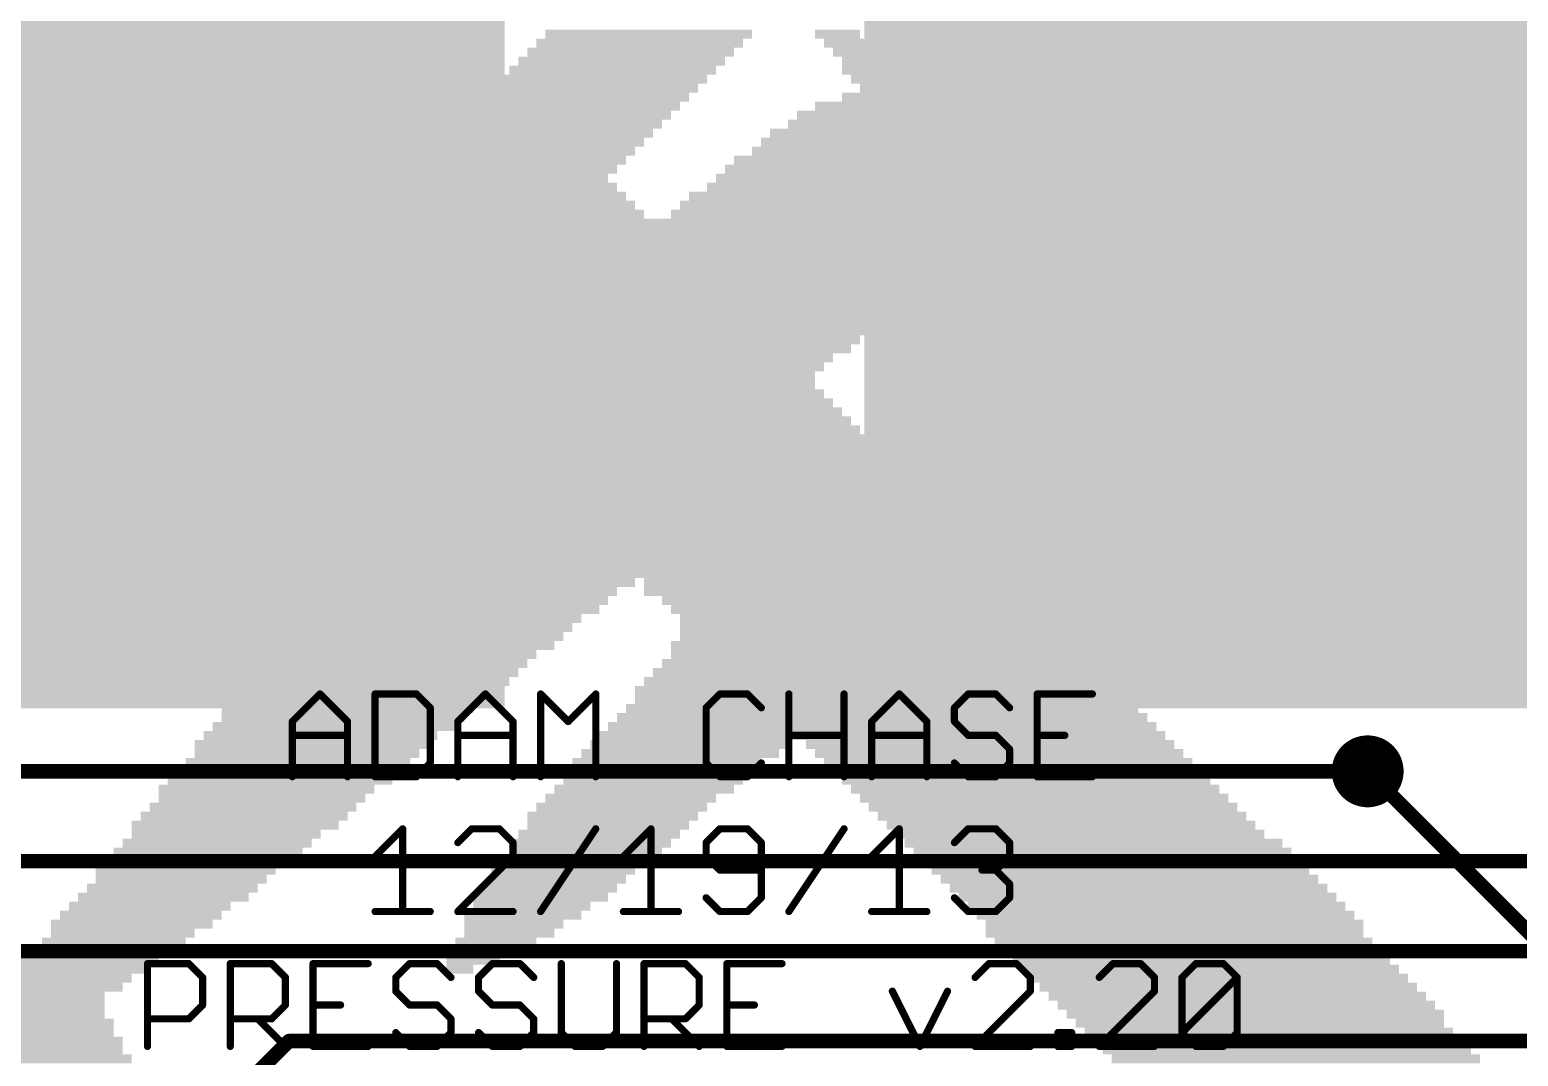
# Model space of a CAD drawing. Extents: x -2.2 to 88.8, y 2.6 to 53.2.
# Drawn here: x 33.17 to 54.2, y 17.56 to 32.07 of the extents above; entities that cross this region are included whole.
import ezdxf

# ---------------------------------------------------------------- set-up
doc = ezdxf.new("R2010")
doc.units = 0
for name, color, linetype in [('1', 22, 'CONTINUOUS'), ('16', 175, 'CONTINUOUS'), ('18', 82, 'CONTINUOUS'), ('21', 253, 'CONTINUOUS'), ('22', 253, 'CONTINUOUS'), ('41', 22, 'CONTINUOUS'), ('42', 175, 'CONTINUOUS')]:
    doc.layers.add(name, color=color, linetype=linetype)

# ---------------------------------------------------------------- blocks, each defined once
blk = doc.blocks.new('RECT')
blk.add_solid([(-0.5, -0.5), (0.5, -0.5), (-0.5, 0.5), (0.5, 0.5)])
blk = doc.blocks.new('ROUNDV')
at = {"const_width": 0.5}
blk.add_lwpolyline([(0, -0.25, 1), (0, 0.25, 1), (0, -0.25)], format="xyb", dxfattribs=at)

msp = doc.modelspace()

# ---------------------------------------------------------------- linework, layer by layer
at = {"layer": '1', "const_width": 0.2032}
for points in [[(54.61, 19.05), (52.07, 21.59)], [(36.83, 17.78), (31.75, 12.7)], [(67.31, 17.78), (36.83, 17.78)]]:
    msp.add_lwpolyline(points, dxfattribs=at)
at = {"layer": '1', "const_width": 0.1016}
for points in [[(52.1059, 21.6259, 1), (52.0341, 21.5541)], [(36.83, 17.8308, 1), (36.83, 17.7292)], [(36.8659, 17.7441, 1), (36.7941, 17.8159)]]:
    msp.add_lwpolyline(points, format="xyb", dxfattribs=at)
at = {"layer": '16', "const_width": 0.2032}
for points in [[(52.07, 21.59), (7.62, 21.59)], [(55.88, 20.32), (0, 20.32)], [(66.04, 19.05), (7.62, 19.05)]]:
    msp.add_lwpolyline(points, dxfattribs=at)
at = {"layer": '16', "const_width": 0.1016}
msp.add_lwpolyline([(52.07, 21.5392, 1), (52.07, 21.6408)], format="xyb", dxfattribs=at)
at = {"layer": '21', "const_width": 0.1016}
for points in [[(36.8758, 22.2934), (37.2656, 22.6832)], [(37.2656, 22.6832), (37.6554, 22.2934)], [(38.0452, 22.6832), (38.0452, 21.5138)], [(38.6299, 22.6832), (38.0452, 22.6832)], [(38.8248, 22.4883), (38.6299, 22.6832)], [(39.2146, 22.2934), (39.6044, 22.6832)], [(39.6044, 22.6832), (39.9942, 22.2934)], [(40.384, 21.5138), (40.384, 22.6832)], [(40.384, 22.6832), (40.7738, 22.2934)], [(40.7738, 22.2934), (41.1636, 22.6832)], [(41.1636, 22.6832), (41.1636, 21.5138)], [(42.9177, 22.6832), (42.7228, 22.4883)], [(43.3075, 22.6832), (42.9177, 22.6832)], [(43.5024, 22.4883), (43.3075, 22.6832)], [(43.8922, 21.5138), (43.8922, 22.6832)], [(44.6718, 22.6832), (44.6718, 21.5138)], [(45.0616, 22.2934), (45.4514, 22.6832)], [(45.4514, 22.6832), (45.8412, 22.2934)], [(46.4259, 22.6832), (46.231, 22.4883)], [(46.8157, 22.6832), (46.4259, 22.6832)], [(47.0106, 22.4883), (46.8157, 22.6832)], [(48.18, 22.6832), (47.4004, 22.6832)], [(47.4004, 22.6832), (47.4004, 21.5138)], [(38.8248, 21.7087), (38.8248, 22.4883)], [(42.7228, 22.4883), (42.7228, 21.7087)], [(46.231, 22.4883), (46.231, 22.2934)], [(36.8758, 21.5138), (36.8758, 22.2934)], [(37.6554, 22.2934), (37.6554, 21.5138)], [(39.2146, 21.5138), (39.2146, 22.2934)], [(39.9942, 22.2934), (39.9942, 21.5138)], [(45.0616, 21.5138), (45.0616, 22.2934)], [(45.8412, 22.2934), (45.8412, 21.5138)], [(46.231, 22.2934), (46.4259, 22.0985)], [(36.8758, 22.0985), (37.6554, 22.0985)], [(39.2146, 22.0985), (39.9942, 22.0985)], [(43.8922, 22.0985), (44.6718, 22.0985)], [(45.0616, 22.0985), (45.8412, 22.0985)], [(46.4259, 22.0985), (46.8157, 22.0985)], [(46.8157, 22.0985), (47.0106, 21.9036)], [(47.4004, 22.0985), (47.7902, 22.0985)], [(47.0106, 21.9036), (47.0106, 21.7087)], [(38.6299, 21.5138), (38.8248, 21.7087)], [(42.7228, 21.7087), (42.9177, 21.5138)], [(43.3075, 21.5138), (43.5024, 21.7087)], [(46.4259, 21.5138), (46.231, 21.7087)], [(47.0106, 21.7087), (46.8157, 21.5138)], [(38.0452, 21.5138), (38.6299, 21.5138)], [(42.9177, 21.5138), (43.3075, 21.5138)], [(46.8157, 21.5138), (46.4259, 21.5138)], [(47.4004, 21.5138), (48.18, 21.5138)], [(38.0452, 20.3884), (38.435, 20.7782)], [(38.435, 20.7782), (38.435, 19.6088)], [(39.4095, 20.7782), (39.2146, 20.5833)], [(39.7993, 20.7782), (39.4095, 20.7782)], [(39.9942, 20.5833), (39.7993, 20.7782)], [(40.384, 19.6088), (41.1636, 20.7782)], [(41.5534, 20.3884), (41.9432, 20.7782)], [(41.9432, 20.7782), (41.9432, 19.6088)], [(42.9177, 20.7782), (42.7228, 20.5833)], [(43.3075, 20.7782), (42.9177, 20.7782)], [(43.5024, 20.5833), (43.3075, 20.7782)], [(43.8922, 19.6088), (44.6718, 20.7782)], [(45.0616, 20.3884), (45.4514, 20.7782)], [(45.4514, 20.7782), (45.4514, 19.6088)], [(46.231, 20.5833), (46.4259, 20.7782)], [(46.4259, 20.7782), (46.8157, 20.7782)], [(46.8157, 20.7782), (47.0106, 20.5833)], [(39.9942, 20.3884), (39.9942, 20.5833)], [(42.7228, 20.5833), (42.7228, 20.3884)], [(43.5024, 19.8037), (43.5024, 20.5833)], [(47.0106, 20.5833), (47.0106, 20.3884)], [(39.2146, 19.6088), (39.9942, 20.3884)], [(42.7228, 20.3884), (42.9177, 20.1935)], [(47.0106, 20.3884), (46.8157, 20.1935)], [(42.9177, 20.1935), (43.5024, 20.1935)], [(46.8157, 20.1935), (46.6208, 20.1935)], [(46.8157, 20.1935), (47.0106, 19.9986)], [(47.0106, 19.9986), (47.0106, 19.8037)], [(42.7228, 19.8037), (42.9177, 19.6088)], [(43.3075, 19.6088), (43.5024, 19.8037)], [(46.4259, 19.6088), (46.231, 19.8037)], [(47.0106, 19.8037), (46.8157, 19.6088)], [(38.0452, 19.6088), (38.8248, 19.6088)], [(39.9942, 19.6088), (39.2146, 19.6088)], [(41.5534, 19.6088), (42.333, 19.6088)], [(42.9177, 19.6088), (43.3075, 19.6088)], [(45.0616, 19.6088), (45.8412, 19.6088)], [(46.8157, 19.6088), (46.4259, 19.6088)], [(34.8294, 17.7038), (34.8294, 18.8732)], [(34.8294, 18.8732), (35.4141, 18.8732)], [(35.4141, 18.8732), (35.609, 18.6783)], [(35.609, 18.6783), (35.609, 18.2885)], [(35.9988, 17.7038), (35.9988, 18.8732)], [(35.9988, 18.8732), (36.5834, 18.8732)], [(36.5834, 18.8732), (36.7783, 18.6783)], [(36.7783, 18.6783), (36.7783, 18.2885)], [(37.9477, 18.8732), (37.1681, 18.8732)], [(37.1681, 18.8732), (37.1681, 17.7038)], [(38.5324, 18.8732), (38.3375, 18.6783)], [(38.3375, 18.6783), (38.3375, 18.4834)], [(38.9222, 18.8732), (38.5324, 18.8732)], [(39.1171, 18.6783), (38.9222, 18.8732)], [(39.7018, 18.8732), (39.5069, 18.6783)], [(39.5069, 18.6783), (39.5069, 18.4834)], [(40.0916, 18.8732), (39.7018, 18.8732)], [(40.2865, 18.6783), (40.0916, 18.8732)], [(40.6763, 18.8732), (40.6763, 17.8987)], [(41.4559, 17.8987), (41.4559, 18.8732)], [(41.8457, 17.7038), (41.8457, 18.8732)], [(41.8457, 18.8732), (42.4304, 18.8732)], [(42.4304, 18.8732), (42.6253, 18.6783)], [(42.6253, 18.6783), (42.6253, 18.2885)], [(43.7947, 18.8732), (43.0151, 18.8732)], [(43.0151, 18.8732), (43.0151, 17.7038)], [(46.7182, 18.8732), (46.5233, 18.6783)], [(47.108, 18.8732), (46.7182, 18.8732)], [(47.3029, 18.6783), (47.108, 18.8732)], [(47.3029, 18.4834), (47.3029, 18.6783)], [(48.4723, 18.8732), (48.2774, 18.6783)], [(48.8621, 18.8732), (48.4723, 18.8732)], [(49.057, 18.6783), (48.8621, 18.8732)], [(49.057, 18.4834), (49.057, 18.6783)], [(49.4468, 18.6783), (49.6417, 18.8732)], [(49.4468, 17.8987), (49.4468, 18.6783)], [(49.4468, 17.8987), (50.2264, 18.6783)], [(49.6417, 18.8732), (50.0315, 18.8732)], [(50.0315, 18.8732), (50.2264, 18.6783)], [(50.2264, 18.6783), (50.2264, 17.8987)], [(38.3375, 18.4834), (38.5324, 18.2885)], [(39.5069, 18.4834), (39.7018, 18.2885)], [(45.3539, 18.4834), (45.7437, 17.7038)], [(45.7437, 17.7038), (46.1335, 18.4834)], [(46.5233, 17.7038), (47.3029, 18.4834)], [(48.2774, 17.7038), (49.057, 18.4834)], [(35.609, 18.2885), (35.4141, 18.0936)], [(36.7783, 18.2885), (36.5834, 18.0936)], [(37.1681, 18.2885), (37.5579, 18.2885)], [(38.5324, 18.2885), (38.9222, 18.2885)], [(38.9222, 18.2885), (39.1171, 18.0936)], [(39.7018, 18.2885), (40.0916, 18.2885)], [(40.0916, 18.2885), (40.2865, 18.0936)], [(42.6253, 18.2885), (42.4304, 18.0936)], [(43.0151, 18.2885), (43.4049, 18.2885)], [(35.4141, 18.0936), (34.8294, 18.0936)], [(36.5834, 18.0936), (35.9988, 18.0936)], [(36.3885, 18.0936), (36.7783, 17.7038)], [(39.1171, 18.0936), (39.1171, 17.8987)], [(40.2865, 18.0936), (40.2865, 17.8987)], [(42.4304, 18.0936), (41.8457, 18.0936)], [(42.2355, 18.0936), (42.6253, 17.7038)], [(38.5324, 17.7038), (38.3375, 17.8987)], [(39.1171, 17.8987), (38.9222, 17.7038)], [(39.7018, 17.7038), (39.5069, 17.8987)], [(40.2865, 17.8987), (40.0916, 17.7038)], [(40.6763, 17.8987), (40.8712, 17.7038)], [(41.261, 17.7038), (41.4559, 17.8987)], [(47.6927, 17.7038), (47.6927, 17.8987)], [(47.6927, 17.8987), (47.8876, 17.8987)], [(47.8876, 17.8987), (47.8876, 17.7038)], [(49.6417, 17.7038), (49.4468, 17.8987)], [(50.2264, 17.8987), (50.0315, 17.7038)], [(37.1681, 17.7038), (37.9477, 17.7038)], [(38.9222, 17.7038), (38.5324, 17.7038)], [(40.0916, 17.7038), (39.7018, 17.7038)], [(40.8712, 17.7038), (41.261, 17.7038)], [(43.0151, 17.7038), (43.7947, 17.7038)], [(47.3029, 17.7038), (46.5233, 17.7038)], [(47.8876, 17.7038), (47.6927, 17.7038)], [(49.057, 17.7038), (48.2774, 17.7038)], [(50.0315, 17.7038), (49.6417, 17.7038)]]:
    msp.add_lwpolyline(points, dxfattribs=at)
at = {"layer": '21', "const_width": 0.0508}
for points in [[(37.2836, 22.7012, 1), (37.2476, 22.6652)], [(37.2836, 22.6652, 1), (37.2476, 22.7012)], [(38.0706, 22.6832, 1), (38.0198, 22.6832)], [(38.0452, 22.7086, 1), (38.0452, 22.6578)], [(38.6479, 22.7012, 1), (38.6119, 22.6652)], [(38.6299, 22.6578, 1), (38.6299, 22.7086)], [(39.6224, 22.7012, 1), (39.5864, 22.6652)], [(39.6224, 22.6652, 1), (39.5864, 22.7012)], [(40.402, 22.7012, 1), (40.366, 22.6652)], [(40.4094, 22.6832, 1), (40.3586, 22.6832)], [(41.189, 22.6832, 1), (41.1382, 22.6832)], [(41.1815, 22.6652, 1), (41.1456, 22.7012)], [(42.9177, 22.7086, 1), (42.9177, 22.6578)], [(42.9356, 22.6652, 1), (42.8997, 22.7012)], [(43.3254, 22.7012, 1), (43.2895, 22.6652)], [(43.3075, 22.6578, 1), (43.3075, 22.7086)], [(43.9176, 22.6832, 1), (43.8668, 22.6832)], [(44.6972, 22.6832, 1), (44.6464, 22.6832)], [(45.4693, 22.7012, 1), (45.4334, 22.6652)], [(45.4693, 22.6652, 1), (45.4334, 22.7012)], [(46.4259, 22.7086, 1), (46.4259, 22.6578)], [(46.4438, 22.6652, 1), (46.4079, 22.7012)], [(46.8336, 22.7012, 1), (46.7977, 22.6652)], [(46.8157, 22.6578, 1), (46.8157, 22.7086)], [(47.4004, 22.7086, 1), (47.4004, 22.6578)], [(47.4258, 22.6832, 1), (47.375, 22.6832)], [(48.18, 22.6578, 1), (48.18, 22.7086)], [(38.8502, 22.4883, 1), (38.7994, 22.4883)], [(38.8068, 22.4703, 1), (38.8428, 22.5063)], [(42.7048, 22.5063, 1), (42.7407, 22.4703)], [(42.7482, 22.4883, 1), (42.6974, 22.4883)], [(43.4844, 22.4703, 1), (43.5203, 22.5063)], [(46.213, 22.5063, 1), (46.2489, 22.4703)], [(46.2564, 22.4883, 1), (46.2056, 22.4883)], [(46.9926, 22.4703, 1), (47.0285, 22.5063)], [(36.8578, 22.3114, 1), (36.8938, 22.2754)], [(36.9012, 22.2934, 1), (36.8504, 22.2934)], [(37.6808, 22.2934, 1), (37.63, 22.2934)], [(37.6374, 22.2754, 1), (37.6734, 22.3114)], [(39.1966, 22.3114, 1), (39.2326, 22.2754)], [(39.24, 22.2934, 1), (39.1892, 22.2934)], [(40.0196, 22.2934, 1), (39.9688, 22.2934)], [(39.9762, 22.2754, 1), (40.0122, 22.3114)], [(40.7558, 22.3114, 1), (40.7917, 22.2754)], [(40.7558, 22.2754, 1), (40.7917, 22.3114)], [(45.0436, 22.3114, 1), (45.0795, 22.2754)], [(45.087, 22.2934, 1), (45.0362, 22.2934)], [(45.8666, 22.2934, 1), (45.8158, 22.2934)], [(45.8232, 22.2754, 1), (45.8591, 22.3114)], [(46.2489, 22.3114, 1), (46.213, 22.2754)], [(46.2056, 22.2934, 1), (46.2564, 22.2934)], [(36.8758, 22.1239, 1), (36.8758, 22.0731)], [(37.6554, 22.0731, 1), (37.6554, 22.1239)], [(39.2146, 22.1239, 1), (39.2146, 22.0731)], [(39.9942, 22.0731, 1), (39.9942, 22.1239)], [(43.8922, 22.1239, 1), (43.8922, 22.0731)], [(44.6718, 22.0731, 1), (44.6718, 22.1239)], [(45.0616, 22.1239, 1), (45.0616, 22.0731)], [(45.8412, 22.0731, 1), (45.8412, 22.1239)], [(46.4259, 22.1239, 1), (46.4259, 22.0731)], [(46.4079, 22.0805, 1), (46.4438, 22.1165)], [(46.8336, 22.1165, 1), (46.7977, 22.0805)], [(46.8157, 22.0731, 1), (46.8157, 22.1239)], [(47.4004, 22.1239, 1), (47.4004, 22.0731)], [(47.7902, 22.0731, 1), (47.7902, 22.1239)], [(47.036, 21.9036, 1), (46.9852, 21.9036)], [(46.9926, 21.8856, 1), (47.0285, 21.9216)], [(38.7994, 21.7087, 1), (38.8502, 21.7087)], [(38.8428, 21.6907, 1), (38.8068, 21.7267)], [(42.7407, 21.7267, 1), (42.7048, 21.6907)], [(42.6974, 21.7087, 1), (42.7482, 21.7087)], [(43.5203, 21.6907, 1), (43.4844, 21.7267)], [(46.2489, 21.7267, 1), (46.213, 21.6907)], [(46.9852, 21.7087, 1), (47.036, 21.7087)], [(47.0285, 21.6907, 1), (46.9926, 21.7267)], [(36.8504, 21.5138, 1), (36.9012, 21.5138)], [(37.63, 21.5138, 1), (37.6808, 21.5138)], [(38.0452, 21.5392, 1), (38.0452, 21.4884)], [(38.0198, 21.5138, 1), (38.0706, 21.5138)], [(38.6119, 21.5318, 1), (38.6479, 21.4958)], [(38.6299, 21.4884, 1), (38.6299, 21.5392)], [(39.1892, 21.5138, 1), (39.24, 21.5138)], [(39.9688, 21.5138, 1), (40.0196, 21.5138)], [(40.3586, 21.5138, 1), (40.4094, 21.5138)], [(41.1382, 21.5138, 1), (41.189, 21.5138)], [(42.9177, 21.5392, 1), (42.9177, 21.4884)], [(42.8997, 21.4958, 1), (42.9356, 21.5318)], [(43.2895, 21.5318, 1), (43.3254, 21.4958)], [(43.3075, 21.4884, 1), (43.3075, 21.5392)], [(43.8668, 21.5138, 1), (43.9176, 21.5138)], [(44.6464, 21.5138, 1), (44.6972, 21.5138)], [(45.0362, 21.5138, 1), (45.087, 21.5138)], [(45.8158, 21.5138, 1), (45.8666, 21.5138)], [(46.4259, 21.5392, 1), (46.4259, 21.4884)], [(46.4079, 21.4958, 1), (46.4438, 21.5318)], [(46.7977, 21.5318, 1), (46.8336, 21.4958)], [(46.8157, 21.4884, 1), (46.8157, 21.5392)], [(47.4004, 21.5392, 1), (47.4004, 21.4884)], [(47.375, 21.5138, 1), (47.4258, 21.5138)], [(48.18, 21.4884, 1), (48.18, 21.5392)], [(38.4604, 20.7782, 1), (38.4096, 20.7782)], [(38.453, 20.7602, 1), (38.417, 20.7962)], [(39.4095, 20.8036, 1), (39.4095, 20.7528)], [(39.4275, 20.7602, 1), (39.3915, 20.7962)], [(39.8173, 20.7962, 1), (39.7813, 20.7602)], [(39.7993, 20.7528, 1), (39.7993, 20.8036)], [(41.1847, 20.7641, 1), (41.1425, 20.7923)], [(41.9686, 20.7782, 1), (41.9178, 20.7782)], [(41.9611, 20.7602, 1), (41.9252, 20.7962)], [(42.9177, 20.8036, 1), (42.9177, 20.7528)], [(42.9356, 20.7602, 1), (42.8997, 20.7962)], [(43.3254, 20.7962, 1), (43.2895, 20.7602)], [(43.3075, 20.7528, 1), (43.3075, 20.8036)], [(44.6929, 20.7641, 1), (44.6506, 20.7923)], [(45.4768, 20.7782, 1), (45.426, 20.7782)], [(45.4693, 20.7602, 1), (45.4334, 20.7962)], [(46.4259, 20.8036, 1), (46.4259, 20.7528)], [(46.4438, 20.7602, 1), (46.4079, 20.7962)], [(46.8336, 20.7962, 1), (46.7977, 20.7602)], [(46.8157, 20.7528, 1), (46.8157, 20.8036)], [(39.1966, 20.6013, 1), (39.2326, 20.5653)], [(40.0196, 20.5833, 1), (39.9688, 20.5833)], [(39.9762, 20.5653, 1), (40.0122, 20.6013)], [(42.7048, 20.6013, 1), (42.7407, 20.5653)], [(42.7482, 20.5833, 1), (42.6974, 20.5833)], [(43.5278, 20.5833, 1), (43.477, 20.5833)], [(43.4844, 20.5653, 1), (43.5203, 20.6013)], [(46.213, 20.6013, 1), (46.2489, 20.5653)], [(47.036, 20.5833, 1), (46.9852, 20.5833)], [(46.9926, 20.5653, 1), (47.0285, 20.6013)], [(38.0272, 20.4064, 1), (38.0632, 20.3704)], [(39.9688, 20.3884, 1), (40.0196, 20.3884)], [(40.0122, 20.3704, 1), (39.9762, 20.4064)], [(41.5354, 20.4064, 1), (41.5714, 20.3704)], [(42.7407, 20.4064, 1), (42.7048, 20.3704)], [(42.6974, 20.3884, 1), (42.7482, 20.3884)], [(45.0436, 20.4064, 1), (45.0795, 20.3704)], [(46.9852, 20.3884, 1), (47.036, 20.3884)], [(47.0285, 20.3704, 1), (46.9926, 20.4064)], [(42.9177, 20.2189, 1), (42.9177, 20.1681)], [(42.8997, 20.1755, 1), (42.9356, 20.2115)], [(43.5024, 20.1681, 1), (43.5024, 20.2189)], [(46.6208, 20.2189, 1), (46.6208, 20.1681)], [(46.8336, 20.2115, 1), (46.7977, 20.1755)], [(46.7977, 20.2115, 1), (46.8336, 20.1755)], [(46.8157, 20.1681, 1), (46.8157, 20.2189)], [(47.036, 19.9986, 1), (46.9852, 19.9986)], [(46.9926, 19.9806, 1), (47.0285, 20.0166)], [(42.7407, 19.8217, 1), (42.7048, 19.7857)], [(43.477, 19.8037, 1), (43.5278, 19.8037)], [(43.5203, 19.7857, 1), (43.4844, 19.8217)], [(46.2489, 19.8217, 1), (46.213, 19.7857)], [(46.9852, 19.8037, 1), (47.036, 19.8037)], [(47.0285, 19.7857, 1), (46.9926, 19.8217)], [(38.0452, 19.6342, 1), (38.0452, 19.5834)], [(38.4096, 19.6088, 1), (38.4604, 19.6088)], [(38.8248, 19.5834, 1), (38.8248, 19.6342)], [(39.1966, 19.6268, 1), (39.2326, 19.5908)], [(39.2146, 19.6342, 1), (39.2146, 19.5834)], [(39.9942, 19.5834, 1), (39.9942, 19.6342)], [(40.3629, 19.6229, 1), (40.4051, 19.5947)], [(41.5534, 19.6342, 1), (41.5534, 19.5834)], [(41.9178, 19.6088, 1), (41.9686, 19.6088)], [(42.333, 19.5834, 1), (42.333, 19.6342)], [(42.9177, 19.6342, 1), (42.9177, 19.5834)], [(42.8997, 19.5908, 1), (42.9356, 19.6268)], [(43.2895, 19.6268, 1), (43.3254, 19.5908)], [(43.3075, 19.5834, 1), (43.3075, 19.6342)], [(43.8711, 19.6229, 1), (43.9133, 19.5947)], [(45.0616, 19.6342, 1), (45.0616, 19.5834)], [(45.426, 19.6088, 1), (45.4768, 19.6088)], [(45.8412, 19.5834, 1), (45.8412, 19.6342)], [(46.4259, 19.6342, 1), (46.4259, 19.5834)], [(46.4079, 19.5908, 1), (46.4438, 19.6268)], [(46.7977, 19.6268, 1), (46.8336, 19.5908)], [(46.8157, 19.5834, 1), (46.8157, 19.6342)], [(34.8548, 18.8732, 1), (34.804, 18.8732)], [(34.8294, 18.8986, 1), (34.8294, 18.8478)], [(35.432, 18.8912, 1), (35.3961, 18.8552)], [(35.4141, 18.8478, 1), (35.4141, 18.8986)], [(35.6343, 18.6783, 1), (35.5836, 18.6783)], [(35.591, 18.6603, 1), (35.6269, 18.6963)], [(36.0241, 18.8732, 1), (35.9734, 18.8732)], [(35.9988, 18.8986, 1), (35.9988, 18.8478)], [(36.6014, 18.8912, 1), (36.5655, 18.8552)], [(36.5834, 18.8478, 1), (36.5834, 18.8986)], [(36.8037, 18.6783, 1), (36.7529, 18.6783)], [(36.7604, 18.6603, 1), (36.7963, 18.6963)], [(37.1681, 18.8986, 1), (37.1681, 18.8478)], [(37.1935, 18.8732, 1), (37.1427, 18.8732)], [(37.9477, 18.8478, 1), (37.9477, 18.8986)], [(38.3629, 18.6783, 1), (38.3121, 18.6783)], [(38.3196, 18.6963, 1), (38.3555, 18.6603)], [(38.5324, 18.8986, 1), (38.5324, 18.8478)], [(38.5504, 18.8552, 1), (38.5145, 18.8912)], [(38.9402, 18.8912, 1), (38.9043, 18.8552)], [(38.9222, 18.8478, 1), (38.9222, 18.8986)], [(39.0992, 18.6603, 1), (39.1351, 18.6963)], [(39.5323, 18.6783, 1), (39.4815, 18.6783)], [(39.489, 18.6963, 1), (39.5249, 18.6603)], [(39.7018, 18.8986, 1), (39.7018, 18.8478)], [(39.7198, 18.8552, 1), (39.6839, 18.8912)], [(40.1096, 18.8912, 1), (40.0737, 18.8552)], [(40.0916, 18.8478, 1), (40.0916, 18.8986)], [(40.2686, 18.6603, 1), (40.3045, 18.6963)], [(40.7017, 18.8732, 1), (40.6509, 18.8732)], [(41.4813, 18.8732, 1), (41.4305, 18.8732)], [(41.8711, 18.8732, 1), (41.8203, 18.8732)], [(41.8457, 18.8986, 1), (41.8457, 18.8478)], [(42.4484, 18.8912, 1), (42.4125, 18.8552)], [(42.4304, 18.8478, 1), (42.4304, 18.8986)], [(42.6507, 18.6783, 1), (42.5999, 18.6783)], [(42.6074, 18.6603, 1), (42.6433, 18.6963)], [(43.0151, 18.8986, 1), (43.0151, 18.8478)], [(43.0405, 18.8732, 1), (42.9897, 18.8732)], [(43.7947, 18.8478, 1), (43.7947, 18.8986)], [(46.5054, 18.6963, 1), (46.5413, 18.6603)], [(46.7182, 18.8986, 1), (46.7182, 18.8478)], [(46.7362, 18.8552, 1), (46.7003, 18.8912)], [(47.126, 18.8912, 1), (47.0901, 18.8552)], [(47.108, 18.8478, 1), (47.108, 18.8986)], [(47.3283, 18.6783, 1), (47.2775, 18.6783)], [(47.285, 18.6603, 1), (47.3209, 18.6963)], [(48.2595, 18.6963, 1), (48.2954, 18.6603)], [(48.4723, 18.8986, 1), (48.4723, 18.8478)], [(48.4903, 18.8552, 1), (48.4544, 18.8912)], [(48.8801, 18.8912, 1), (48.8442, 18.8552)], [(48.8621, 18.8478, 1), (48.8621, 18.8986)], [(49.0824, 18.6783, 1), (49.0316, 18.6783)], [(49.0391, 18.6603, 1), (49.075, 18.6963)], [(49.4722, 18.6783, 1), (49.4214, 18.6783)], [(49.4289, 18.6963, 1), (49.4648, 18.6603)], [(49.6417, 18.8986, 1), (49.6417, 18.8478)], [(49.6597, 18.8552, 1), (49.6237, 18.8912)], [(50.0495, 18.8912, 1), (50.0135, 18.8552)], [(50.0315, 18.8478, 1), (50.0315, 18.8986)], [(50.2518, 18.6783, 1), (50.201, 18.6783)], [(50.2444, 18.6603, 1), (50.2084, 18.6963)], [(50.2084, 18.6603, 1), (50.2444, 18.6963)], [(38.3555, 18.5014, 1), (38.3196, 18.4654)], [(38.3121, 18.4834, 1), (38.3629, 18.4834)], [(39.5249, 18.5014, 1), (39.489, 18.4654)], [(39.4815, 18.4834, 1), (39.5323, 18.4834)], [(45.3766, 18.4948, 1), (45.3312, 18.472)], [(46.1562, 18.472, 1), (46.1108, 18.4948)], [(47.2775, 18.4834, 1), (47.3283, 18.4834)], [(47.3209, 18.4654, 1), (47.285, 18.5014)], [(49.0316, 18.4834, 1), (49.0824, 18.4834)], [(49.075, 18.4654, 1), (49.0391, 18.5014)], [(35.5836, 18.2885, 1), (35.6343, 18.2885)], [(35.6269, 18.2705, 1), (35.591, 18.3065)], [(36.7529, 18.2885, 1), (36.8037, 18.2885)], [(36.7963, 18.2705, 1), (36.7604, 18.3065)], [(37.1681, 18.3139, 1), (37.1681, 18.2631)], [(37.5579, 18.2631, 1), (37.5579, 18.3139)], [(38.5324, 18.3139, 1), (38.5324, 18.2631)], [(38.5145, 18.2705, 1), (38.5504, 18.3065)], [(38.9402, 18.3065, 1), (38.9043, 18.2705)], [(38.9222, 18.2631, 1), (38.9222, 18.3139)], [(39.7018, 18.3139, 1), (39.7018, 18.2631)], [(39.6839, 18.2705, 1), (39.7198, 18.3065)], [(40.1096, 18.3065, 1), (40.0737, 18.2705)], [(40.0916, 18.2631, 1), (40.0916, 18.3139)], [(42.5999, 18.2885, 1), (42.6507, 18.2885)], [(42.6433, 18.2705, 1), (42.6074, 18.3065)], [(43.0151, 18.3139, 1), (43.0151, 18.2631)], [(43.4049, 18.2631, 1), (43.4049, 18.3139)], [(34.8294, 18.119, 1), (34.8294, 18.0682)], [(35.3961, 18.1116, 1), (35.432, 18.0756)], [(35.4141, 18.0682, 1), (35.4141, 18.119)], [(35.9988, 18.119, 1), (35.9988, 18.0682)], [(36.4065, 18.1116, 1), (36.3706, 18.0756)], [(36.5655, 18.1116, 1), (36.6014, 18.0756)], [(36.5834, 18.0682, 1), (36.5834, 18.119)], [(39.1425, 18.0936, 1), (39.0917, 18.0936)], [(39.0992, 18.0756, 1), (39.1351, 18.1116)], [(40.3119, 18.0936, 1), (40.2611, 18.0936)], [(40.2686, 18.0756, 1), (40.3045, 18.1116)], [(41.8457, 18.119, 1), (41.8457, 18.0682)], [(42.2535, 18.1116, 1), (42.2176, 18.0756)], [(42.4125, 18.1116, 1), (42.4484, 18.0756)], [(42.4304, 18.0682, 1), (42.4304, 18.119)], [(38.3555, 17.9167, 1), (38.3196, 17.8807)], [(39.0917, 17.8987, 1), (39.1425, 17.8987)], [(39.1351, 17.8807, 1), (39.0992, 17.9167)], [(39.5249, 17.9167, 1), (39.489, 17.8807)], [(40.2611, 17.8987, 1), (40.3119, 17.8987)], [(40.3045, 17.8807, 1), (40.2686, 17.9167)], [(40.6943, 17.9167, 1), (40.6584, 17.8807)], [(40.6509, 17.8987, 1), (40.7017, 17.8987)], [(41.4305, 17.8987, 1), (41.4813, 17.8987)], [(41.4739, 17.8807, 1), (41.438, 17.9167)], [(47.7181, 17.8987, 1), (47.6673, 17.8987)], [(47.6927, 17.9241, 1), (47.6927, 17.8733)], [(47.913, 17.8987, 1), (47.8622, 17.8987)], [(47.8876, 17.8733, 1), (47.8876, 17.9241)], [(49.4648, 17.9167, 1), (49.4289, 17.8807)], [(49.4289, 17.9167, 1), (49.4648, 17.8807)], [(49.4214, 17.8987, 1), (49.4722, 17.8987)], [(50.201, 17.8987, 1), (50.2518, 17.8987)], [(50.2444, 17.8807, 1), (50.2084, 17.9167)], [(34.804, 17.7038, 1), (34.8548, 17.7038)], [(35.9734, 17.7038, 1), (36.0241, 17.7038)], [(36.7604, 17.6858, 1), (36.7963, 17.7218)], [(37.1681, 17.7292, 1), (37.1681, 17.6784)], [(37.1427, 17.7038, 1), (37.1935, 17.7038)], [(37.9477, 17.6784, 1), (37.9477, 17.7292)], [(38.5324, 17.7292, 1), (38.5324, 17.6784)], [(38.5145, 17.6858, 1), (38.5504, 17.7218)], [(38.9043, 17.7218, 1), (38.9402, 17.6858)], [(38.9222, 17.6784, 1), (38.9222, 17.7292)], [(39.7018, 17.7292, 1), (39.7018, 17.6784)], [(39.6839, 17.6858, 1), (39.7198, 17.7218)], [(40.0737, 17.7218, 1), (40.1096, 17.6858)], [(40.0916, 17.6784, 1), (40.0916, 17.7292)], [(40.8712, 17.7292, 1), (40.8712, 17.6784)], [(40.8533, 17.6858, 1), (40.8892, 17.7218)], [(41.2431, 17.7218, 1), (41.279, 17.6858)], [(41.261, 17.6784, 1), (41.261, 17.7292)], [(41.8203, 17.7038, 1), (41.8711, 17.7038)], [(42.6074, 17.6858, 1), (42.6433, 17.7218)], [(43.0151, 17.7292, 1), (43.0151, 17.6784)], [(42.9897, 17.7038, 1), (43.0405, 17.7038)], [(43.7947, 17.6784, 1), (43.7947, 17.7292)], [(45.721, 17.7152, 1), (45.7664, 17.6924)], [(45.721, 17.6924, 1), (45.7664, 17.7152)], [(46.5233, 17.7292, 1), (46.5233, 17.6784)], [(46.5054, 17.7218, 1), (46.5413, 17.6858)], [(47.3029, 17.6784, 1), (47.3029, 17.7292)], [(47.6927, 17.7292, 1), (47.6927, 17.6784)], [(47.6673, 17.7038, 1), (47.7181, 17.7038)], [(47.8622, 17.7038, 1), (47.913, 17.7038)], [(47.8876, 17.6784, 1), (47.8876, 17.7292)], [(48.2774, 17.7292, 1), (48.2774, 17.6784)], [(48.2595, 17.7218, 1), (48.2954, 17.6858)], [(49.057, 17.6784, 1), (49.057, 17.7292)], [(49.6417, 17.7292, 1), (49.6417, 17.6784)], [(49.6237, 17.6858, 1), (49.6597, 17.7218)], [(50.0135, 17.7218, 1), (50.0495, 17.6858)], [(50.0315, 17.6784, 1), (50.0315, 17.7292)]]:
    msp.add_lwpolyline(points, format="xyb", dxfattribs=at)

# ---------------------------------------------------------------- block references
at = {"layer": '18', "xscale": 1.016, "yscale": 1.016}
msp.add_blockref('ROUNDV', (52.07, 21.59), dxfattribs=at)
msp.add_blockref('ROUNDV', (52.07, 21.59), dxfattribs=at)
at = {"layer": '22', "yscale": 0.127}
for p, xscale in [((36.6395, 32.004), 5.08), ((41.91, 32.004), 2.921), ((44.577, 32.004), 0.635), ((36.7665, 31.877), 5.08), ((36.8935, 31.75), 5.08), ((41.656, 31.75), 2.921), ((41.783, 31.877), 2.921), ((44.704, 31.877), 0.635), ((44.831, 31.75), 0.635), ((37.0205, 31.623), 5.08), ((37.211, 31.496), 5.207), ((41.402, 31.496), 2.921), ((41.529, 31.623), 2.921), ((44.958, 31.623), 0.635), ((45.0215, 31.496), 0.762), ((38.735, 31.369), 8.001), ((45.1485, 31.369), 0.762), ((38.735, 31.242), 7.747), ((38.735, 31.115), 7.493), ((45.212, 31.115), 1.143), ((45.2755, 31.242), 0.762), ((38.735, 30.988), 7.239), ((38.735, 30.861), 6.985), ((45.0215, 30.861), 2.032), ((45.085, 30.988), 1.651), ((38.735, 30.734), 6.731), ((45.0215, 30.734), 2.286), ((38.735, 30.607), 6.477), ((38.735, 30.48), 6.223), ((44.958, 30.48), 2.921), ((44.958, 30.607), 2.667), ((38.735, 30.353), 5.969), ((38.735, 30.226), 5.715), ((44.8945, 30.226), 3.556), ((44.958, 30.353), 3.175), ((38.735, 30.099), 5.461), ((44.45, 30.099), 2.921), ((46.4185, 30.099), 0.762), ((38.735, 29.972), 5.207), ((38.862, 29.845), 5.207), ((44.8945, 29.845), 4.318), ((44.45, 29.972), 3.175), ((46.5455, 29.972), 0.762), ((38.989, 29.718), 5.207), ((39.116, 29.591), 5.207), ((44.3865, 29.591), 4.064), ((44.3865, 29.718), 3.81), ((46.7995, 29.718), 0.762), ((46.9265, 29.591), 0.762), ((39.1795, 29.464), 5.334), ((44.323, 29.464), 4.191), ((47.0535, 29.464), 0.762), ((41.4655, 29.337), 9.652), ((41.529, 29.21), 9.525), ((47.1805, 29.337), 0.762), ((47.244, 29.21), 0.635), ((49.022, 29.21), 0.889), ((49.2125, 29.337), 0.508), ((41.529, 29.083), 9.271), ((47.4345, 29.083), 0.508), ((48.9585, 29.083), 1.27), ((41.529, 28.956), 9.017), ((41.5925, 28.829), 8.89), ((47.625, 28.956), 0.381), ((48.768, 28.829), 1.651), ((48.8315, 28.956), 1.524), ((41.402, 28.575), 8.763), ((41.529, 28.702), 8.763), ((48.5775, 28.575), 2.032), ((48.641, 28.702), 1.905), ((41.275, 28.448), 8.763), ((48.514, 28.448), 2.159), ((41.0845, 28.194), 8.636), ((41.2115, 28.321), 8.636), ((48.26, 28.194), 2.413), ((48.4505, 28.321), 2.286), ((40.8305, 27.94), 8.636), ((40.9575, 28.067), 8.636), ((48.133, 27.94), 2.667), ((48.1965, 28.067), 2.54), ((40.7035, 27.813), 8.636), ((48.006, 27.813), 2.667), ((40.4495, 27.559), 8.636), ((40.5765, 27.686), 8.636), ((47.9425, 27.686), 2.794), ((47.879, 27.559), 2.667), ((40.259, 27.432), 8.509), ((40.1955, 27.305), 8.382), ((47.6885, 27.305), 2.794), ((47.8155, 27.432), 2.794), ((37.2745, 27.178), 2.794), ((41.5925, 27.178), 5.334), ((47.625, 27.178), 2.921), ((36.957, 26.924), 2.667), ((37.084, 27.051), 2.667), ((41.656, 27.051), 5.207), ((41.783, 26.924), 5.207), ((47.371, 26.924), 2.921), ((47.498, 27.051), 2.921), ((36.6395, 26.67), 2.54), ((36.83, 26.797), 2.667), ((41.91, 26.797), 5.207), ((42.1005, 26.67), 5.08), ((47.117, 26.67), 2.921), ((47.244, 26.797), 2.921), ((36.5125, 26.543), 2.54), ((42.164, 26.543), 5.207), ((46.99, 26.543), 2.921), ((36.3855, 26.416), 2.54), ((36.322, 26.289), 2.413), ((42.2275, 26.289), 5.588), ((42.2275, 26.416), 5.334), ((46.6725, 26.289), 3.048), ((46.7995, 26.416), 3.048), ((36.0045, 26.035), 2.286), ((36.195, 26.162), 2.413), ((43.4975, 26.035), 8.89), ((43.6245, 26.162), 8.89), ((35.8775, 25.908), 2.286), ((43.3705, 25.908), 8.89), ((35.687, 25.654), 2.159), ((35.814, 25.781), 2.159), ((43.1165, 25.654), 8.89), ((43.2435, 25.781), 8.89), ((35.56, 25.527), 2.159), ((35.4965, 25.4), 2.032), ((42.799, 25.4), 8.763), ((42.926, 25.527), 8.763), ((35.306, 25.273), 1.905), ((42.672, 25.273), 8.763), ((35.1155, 25.019), 1.778), ((35.2425, 25.146), 1.778), ((42.3545, 25.019), 8.636), ((42.545, 25.146), 8.763), ((34.8615, 24.765), 1.524), ((34.9885, 24.892), 1.524), ((42.2275, 24.765), 8.89), ((42.2275, 24.892), 8.636), ((34.798, 24.638), 1.397), ((42.164, 24.638), 9.017), ((34.6075, 24.511), 1.27), ((34.4805, 24.384), 1.016), ((42.164, 24.511), 9.271), ((42.2275, 24.384), 9.398), ((34.163, 24.13), 0.635), ((34.3535, 24.257), 0.762), ((39.37, 24.13), 4.191), ((39.5605, 24.257), 4.318), ((44.45, 24.257), 5.207), ((44.5135, 24.13), 5.334), ((34.036, 24.003), 0.381), ((39.243, 24.003), 4.191), ((44.704, 24.003), 5.207), ((38.9255, 23.749), 4.064), ((39.116, 23.876), 4.191), ((44.831, 23.876), 5.207), ((44.958, 23.749), 5.207), ((38.735, 23.495), 3.937), ((38.862, 23.622), 3.937), ((45.0215, 23.622), 5.334), ((45.085, 23.495), 5.461), ((38.608, 23.368), 3.937), ((45.085, 23.368), 5.715), ((38.2905, 23.114), 3.81), ((38.4175, 23.241), 3.81), ((45.1485, 23.114), 6.096), ((45.1485, 23.241), 5.842), ((38.227, 22.987), 3.683), ((45.1485, 22.987), 6.35), ((37.9095, 22.733), 3.556), ((38.1, 22.86), 3.683), ((45.1485, 22.733), 6.858), ((45.1485, 22.86), 6.604), ((37.6555, 22.479), 3.556), ((37.7825, 22.606), 3.556), ((45.212, 22.479), 7.239), ((45.212, 22.606), 6.985), ((37.592, 22.352), 3.429), ((45.212, 22.352), 7.493), ((37.2745, 22.098), 3.302), ((37.465, 22.225), 3.429), ((45.212, 22.098), 8.001), ((45.212, 22.225), 7.747), ((37.1475, 21.971), 3.302), ((37.084, 21.844), 3.175), ((42.3545, 21.844), 2.794), ((42.4815, 21.971), 2.794), ((46.736, 21.971), 5.207), ((46.863, 21.844), 5.207), ((36.957, 21.717), 3.175), ((42.164, 21.717), 2.667), ((46.99, 21.717), 5.207), ((36.703, 21.463), 3.175), ((36.83, 21.59), 3.175), ((41.9735, 21.463), 2.54), ((42.1005, 21.59), 2.54), ((47.117, 21.59), 5.207), ((47.244, 21.463), 5.207), ((36.5125, 21.336), 3.048), ((36.449, 21.209), 2.921), ((41.656, 21.209), 2.413), ((41.8465, 21.336), 2.54), ((47.371, 21.336), 5.207), ((47.498, 21.209), 5.207), ((36.322, 21.082), 2.921), ((41.529, 21.082), 2.413), ((47.625, 21.082), 5.207), ((36.068, 20.828), 2.921), ((36.195, 20.955), 2.921), ((41.402, 20.955), 2.413), ((41.3385, 20.828), 2.286), ((47.752, 20.955), 5.207), ((47.879, 20.828), 5.207), ((35.814, 20.574), 2.667), ((35.941, 20.701), 2.667), ((41.0845, 20.574), 2.286), ((41.2115, 20.701), 2.286), ((48.006, 20.701), 5.207), ((48.1965, 20.574), 5.334), ((35.687, 20.447), 2.667), ((41.021, 20.447), 2.159), ((48.3235, 20.447), 5.334), ((35.3695, 20.193), 2.54), ((35.56, 20.32), 2.667), ((40.7035, 20.193), 2.032), ((40.8305, 20.32), 2.032), ((48.4505, 20.32), 5.334), ((48.5775, 20.193), 5.334), ((35.179, 19.939), 2.413), ((35.306, 20.066), 2.413), ((40.513, 19.939), 1.905), ((40.64, 20.066), 1.905), ((48.7045, 20.066), 5.334), ((48.8315, 19.939), 5.334), ((35.052, 19.812), 2.413), ((40.386, 19.812), 1.905), ((48.9585, 19.812), 5.334), ((34.7345, 19.558), 2.286), ((34.8615, 19.685), 2.286), ((40.132, 19.558), 1.651), ((40.259, 19.685), 1.651), ((49.0855, 19.685), 5.334), ((49.2125, 19.558), 5.334), ((34.6075, 19.431), 2.286), ((34.4805, 19.304), 2.032), ((40.005, 19.431), 1.397), ((39.9415, 19.304), 1.27), ((49.3395, 19.431), 5.334), ((49.3395, 19.304), 5.334), ((34.3535, 19.177), 2.032), ((39.751, 19.177), 1.143), ((49.4665, 19.177), 5.334), ((32.639, 19.05), 5.207), ((32.5755, 18.923), 4.826), ((39.4335, 18.923), 0.762), ((39.624, 19.05), 0.889), ((49.5935, 19.05), 5.334), ((49.7205, 18.923), 5.334), ((32.5755, 18.796), 4.572), ((32.4485, 18.669), 4.318), ((39.243, 18.796), 0.381), ((49.8475, 18.796), 5.334), ((49.9745, 18.669), 5.334), ((32.4485, 18.542), 4.064), ((50.1015, 18.542), 5.334), ((32.385, 18.415), 3.683), ((32.4485, 18.288), 3.556), ((50.2285, 18.415), 5.334), ((50.3555, 18.288), 5.334), ((32.4485, 18.161), 3.556), ((32.5755, 18.034), 3.556), ((50.4825, 18.161), 5.334), ((50.546, 18.034), 5.207), ((32.639, 17.907), 3.429), ((50.673, 17.907), 5.207), ((32.766, 17.78), 3.429), ((32.8295, 17.653), 3.302), ((50.8, 17.78), 5.207), ((50.927, 17.653), 5.207), ((32.9565, 17.526), 3.302), ((51.054, 17.526), 5.207)]:
    msp.add_blockref('RECT', p, dxfattribs=dict(at, xscale=xscale))
at = {"layer": '41', "xscale": 31.75, "yscale": 29.21}
for p in [(24.003, 37.084), (60.833, 37.084)]:
    msp.add_blockref('RECT', p, dxfattribs=at)
at = {"layer": '42', "xscale": 31.75, "yscale": 29.21}
for p in [(24.003, 37.084), (60.833, 37.084)]:
    msp.add_blockref('RECT', p, dxfattribs=at)

doc.saveas('drawing.dxf')
